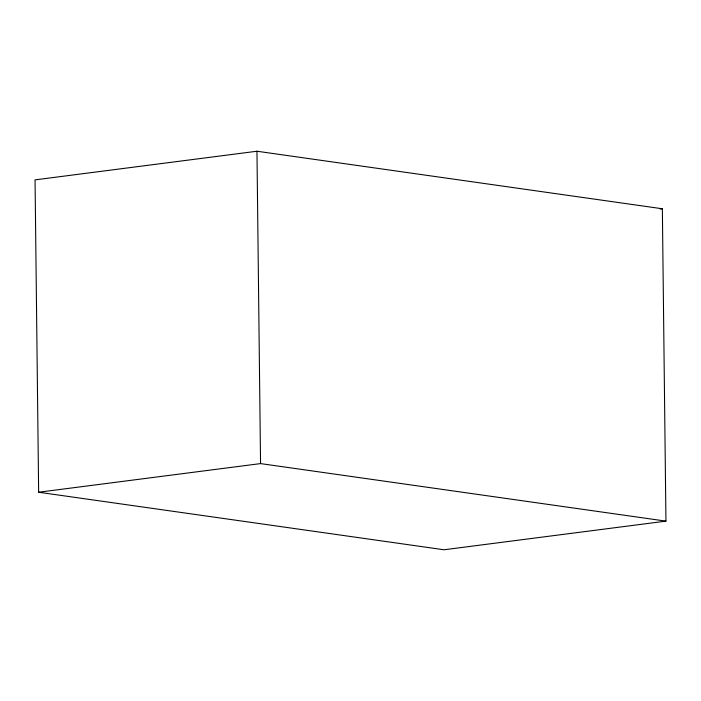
<?xml version="1.0" encoding="UTF-8"?>
<svg xmlns="http://www.w3.org/2000/svg" width="701" height="701" viewBox="0 0 701 701"><rect width="100%" height="100%" fill="white"/><g stroke="black" fill="none" stroke-linecap="round" stroke-linejoin="round"><path stroke-width="1.05" d="M256.96 151.232L35.05 179.868L38.643 492.233L444.04 549.768L665.95 521.132L662.357 208.767L256.96 151.232L260.553 463.598L665.95 521.132M660.193 209.047L662.357 208.767M38.643 492.233L260.553 463.598"/></g></svg>
